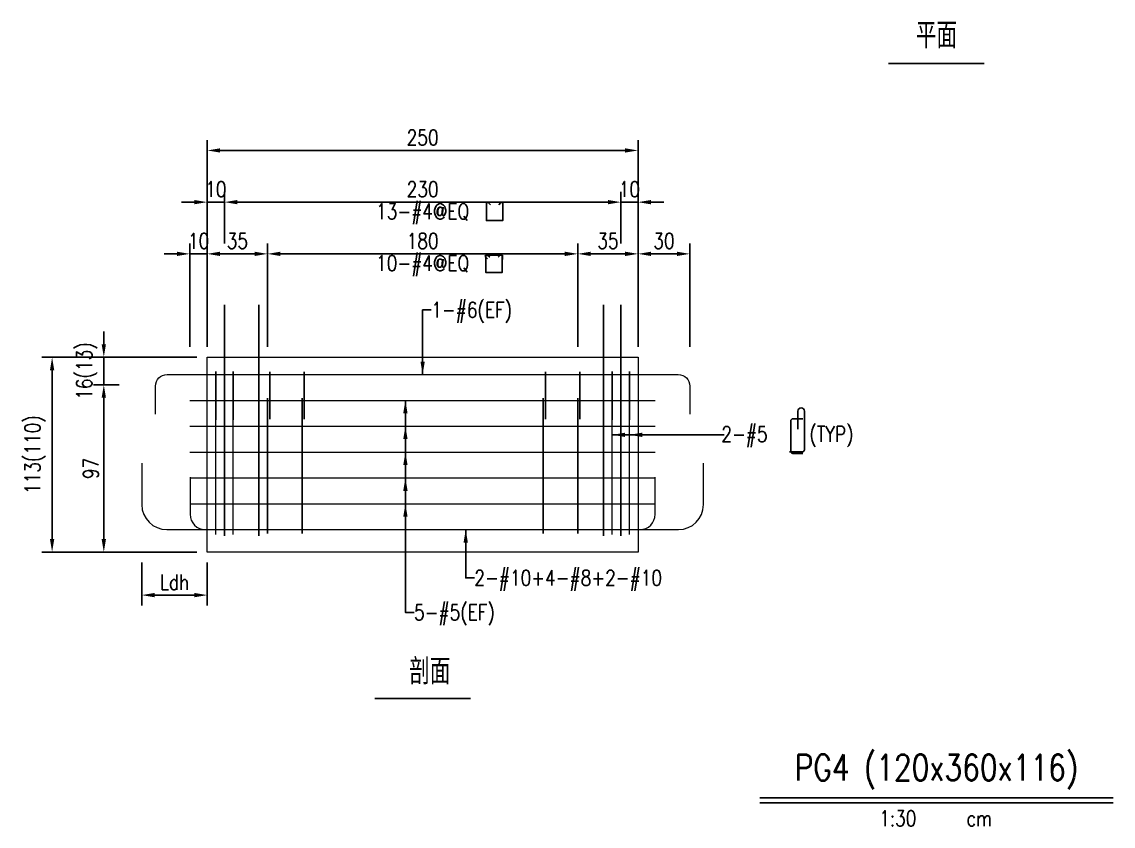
# Model space of a CAD drawing. Extents: x -4754 to 8167, y -19960 to 3942.
# Drawn here: x 1754 to 2387, y 1833 to 2300 of the extents above; entities that cross this region are included whole.
import ezdxf
from ezdxf.enums import TextEntityAlignment as Align

# ---------------------------------------------------------------- set-up
doc = ezdxf.new("R2010")
doc.units = 0
doc.header["$LTSCALE"] = 3
doc.layers.get('0').update_dxf_attribs({"linetype": 'CONTINUOUS'})
doc.layers.add('HB_0', color=7, linetype='CONTINUOUS', transparency=0.5)
for name, color, linetype in [('HB_DIM', 1, 'CONTINUOUS'), ('HB_TXT_CTEXT', 2, 'CONTINUOUS'), ('鋼筋', 3, 'CONTINUOUS')]:
    doc.layers.add(name, color=color, linetype=linetype)
doc.styles.get("Standard").update_dxf_attribs({"font": 'ROMANS.shx', "width": 0.8, "bigfont": 'chineset.shx'})
doc.dimstyles.new('30', dxfattribs={"dimscale": 3, "dimtxt": 3, "dimasz": 2.5, "dimexe": 2, "dimexo": 2, "dimgap": 1, "dimtad": 1, "dimdsep": 46, "dimtxsty": 'Standard', "dimcen": 0, "dimclrd": 256, "dimclre": 256, "dimclrt": 2, "dimadec": 0, "dimazin": 0, "dimtfac": 1, "dimtix": 1, "dimtmove": 2, "dimatfit": 3, "dimfxl": 1, "dimtolj": 1, "dimtzin": 0, "dimarcsym": 0})

# ---------------------------------------------------------------- blocks, each defined once
blk = doc.blocks.new('beam_Topview')
at = {"layer": 'HB_TXT_CTEXT', "color": 4, "linetype": 'Continuous'}
blk.add_line((-27.76, 0), (27.76, 0), dxfattribs=at)
at = {"layer": 'HB_TXT_CTEXT', "color": 4, "linetype": 'Continuous', "width": 0.8}
blk.add_text('平面', height=15, rotation=360, dxfattribs=at).set_placement((0, 16.5), align=Align.MIDDLE)
blk = doc.blocks.new('beam_title')
at = {"layer": 'HB_TXT_CTEXT', "color": 3, "linetype": 'Continuous'}
blk.add_line((-102.52, 3), (102.52, 3), dxfattribs=at)
at = {"layer": 'HB_TXT_CTEXT', "color": 1, "linetype": 'Continuous'}
blk.add_line((-102.52, 0), (102.52, 0), dxfattribs=at)
at = {"color": 3, "linetype": 'Continuous', "width": 0.8}
blk.add_attdef('A', text='', height=15, dxfattribs=at).set_placement((0, 19.49), align=Align.MIDDLE)
at = {"color": 2, "linetype": 'Continuous', "width": 0.8}
for tag, p in [('1:30', (-22.44, -9)), ('CM', (24.84, -9))]:
    blk.add_attdef(tag, text='', height=9, dxfattribs=at).set_placement(p, align=Align.MIDDLE)
blk = doc.blocks.new('beam_SectionSide')
at = {"layer": 'HB_TXT_CTEXT', "color": 4, "linetype": 'Continuous'}
blk.add_line((-27.76, 0), (27.76, 0), dxfattribs=at)
at = {"layer": 'HB_TXT_CTEXT', "color": 4, "linetype": 'Continuous', "width": 0.8}
blk.add_text(' 剖面', height=15, rotation=360, dxfattribs=at).set_placement((0, 16.5), align=Align.MIDDLE)
blk = doc.blocks.new('rebar_arrowD')
at = {"color": 1, "linetype": 'Continuous'}
blk.add_solid([(-1.25, -7.5), (0, 0), (1.25, -7.5)], dxfattribs=at)
blk = doc.blocks.new('*D1217')
at = {"layer": 'HB_DIM', "linetype": 'Continuous', "lineweight": -2}
for p, q in [((1823.62, 1986.51), (1823.62, 1961.51)), ((1861.57, 1986.51), (1861.57, 1961.51)), ((1831.12, 1967.51), (1854.07, 1967.51))]:
    blk.add_line(p, q, dxfattribs=at)
at = {"layer": 'HB_DIM'}
for points in [[(1831.12, 1968.76), (1831.12, 1966.26), (1823.62, 1967.51)], [(1854.07, 1966.26), (1854.07, 1968.76), (1861.57, 1967.51)]]:
    blk.add_solid(points, dxfattribs=at)
at = {"layer": 'HB_DIM', "color": 2, "linetype": 'Continuous', "insert": (1842.6, 1975.01), "char_height": 9, "attachment_point": 5, "rotation": 0}
blk.add_mtext('\\A1;Ldh', dxfattribs=at)
blk = doc.blocks.new('rebar_arrowU')
at = {"color": 1, "linetype": 'Continuous'}
blk.add_solid([(-1.25, -7.5), (0, 0), (1.25, -7.5)], dxfattribs=at)
blk = doc.blocks.new('rebar_arrowL')
at = {"color": 1, "linetype": 'Continuous', "extrusion": (0, 0, -1)}
blk.add_solid([(-7.5, 1.25), (0, 0), (-7.5, -1.25)], dxfattribs=at)
blk = doc.blocks.new('rebar_2Tie_180_90')
at = {"layer": 'HB_TXT_CTEXT', "linetype": 'Continuous'}
for points in [[(46.52, -8.69), (46.52, 13.68, 1), (42.68, 13.68), (42.68, 3.28)], [(45.67, 9.28), (39.8, 9.28, 0.414214), (38.6, 8.08), (38.6, -9.57)], [(46.52, -8.69, -0.414214), (45.32, -9.89), (37.81, -9.89)], [(38.6, -9.57, 0.414214), (39.8, -10.77), (45.67, -10.77)]]:
    blk.add_lwpolyline(points, format="xyb", dxfattribs=at)
at = {"color": 2, "linetype": 'Continuous', "width": 0.8}
for tag, p in [('(TYP)', (49.39, 0.45)), ('2-D16', (-1.67, 0.43))]:
    blk.add_attdef(tag, text='', height=9, dxfattribs=at).set_placement(p, align=Align.MIDDLE_LEFT)
blk = doc.blocks.new('*D1218')
at = {"layer": 'HB_DIM', "linetype": 'Continuous', "lineweight": -2}
for p, q in [((1861.57, 2111.51), (1861.57, 2231.51)), ((2111.57, 2111.51), (2111.57, 2231.51)), ((1869.07, 2225.51), (2104.07, 2225.51))]:
    blk.add_line(p, q, dxfattribs=at)
at = {"layer": 'HB_DIM'}
for points in [[(1869.07, 2226.76), (1869.07, 2224.26), (1861.57, 2225.51)], [(2104.07, 2224.26), (2104.07, 2226.76), (2111.57, 2225.51)]]:
    blk.add_solid(points, dxfattribs=at)
at = {"layer": 'HB_DIM', "color": 2, "linetype": 'Continuous', "insert": (1986.57, 2233.01), "char_height": 9, "attachment_point": 5, "rotation": 0}
blk.add_mtext('\\A1;250', dxfattribs=at)
blk = doc.blocks.new('*D1219')
at = {"layer": 'HB_DIM', "linetype": 'Continuous', "lineweight": -2}
for p, q in [((1861.57, 2171.51), (1861.57, 2201.51)), ((1871.57, 2171.51), (1871.57, 2201.51)), ((1854.07, 2195.51), (1846.57, 2195.51)), ((1861.57, 2195.51), (1871.57, 2195.51)), ((1879.07, 2195.51), (1886.57, 2195.51))]:
    blk.add_line(p, q, dxfattribs=at)
at = {"layer": 'HB_DIM'}
for points in [[(1854.07, 2194.26), (1854.07, 2196.76), (1861.57, 2195.51)], [(1879.07, 2196.76), (1879.07, 2194.26), (1871.57, 2195.51)]]:
    blk.add_solid(points, dxfattribs=at)
at = {"layer": 'HB_DIM', "color": 2, "linetype": 'Continuous', "insert": (1866.57, 2203.01), "char_height": 9, "attachment_point": 5, "rotation": 0}
blk.add_mtext('\\A1;10', dxfattribs=at)
blk = doc.blocks.new('*D1220')
at = {"layer": 'HB_DIM', "linetype": 'Continuous', "lineweight": -2}
for p, q in [((1871.57, 2171.51), (1871.57, 2201.51)), ((2101.57, 2171.51), (2101.57, 2201.51)), ((1879.07, 2195.51), (2094.07, 2195.51))]:
    blk.add_line(p, q, dxfattribs=at)
at = {"layer": 'HB_DIM'}
for points in [[(1879.07, 2196.76), (1879.07, 2194.26), (1871.57, 2195.51)], [(2094.07, 2194.26), (2094.07, 2196.76), (2101.57, 2195.51)]]:
    blk.add_solid(points, dxfattribs=at)
at = {"layer": 'HB_DIM', "color": 2, "linetype": 'Continuous', "insert": (1986.57, 2203.01), "char_height": 9, "attachment_point": 5, "rotation": 0}
blk.add_mtext('\\A1;230', dxfattribs=at)
blk = doc.blocks.new('*D1221')
at = {"layer": 'HB_DIM', "linetype": 'Continuous', "lineweight": -2}
for p, q in [((2101.57, 2171.51), (2101.57, 2201.51)), ((2111.57, 2171.51), (2111.57, 2201.51)), ((2094.07, 2195.51), (2086.57, 2195.51)), ((2101.57, 2195.51), (2111.57, 2195.51)), ((2119.07, 2195.51), (2126.57, 2195.51))]:
    blk.add_line(p, q, dxfattribs=at)
at = {"layer": 'HB_DIM'}
for points in [[(2094.07, 2194.26), (2094.07, 2196.76), (2101.57, 2195.51)], [(2119.07, 2196.76), (2119.07, 2194.26), (2111.57, 2195.51)]]:
    blk.add_solid(points, dxfattribs=at)
at = {"layer": 'HB_DIM', "color": 2, "linetype": 'Continuous', "insert": (2106.57, 2203.01), "char_height": 9, "attachment_point": 5, "rotation": 0}
blk.add_mtext('\\A1;10', dxfattribs=at)
blk = doc.blocks.new('*D1222')
at = {"layer": 'HB_DIM', "linetype": 'Continuous', "lineweight": -2}
for p, q in [((1851.57, 2111.51), (1851.57, 2171.51)), ((1861.57, 2111.51), (1861.57, 2171.51)), ((1844.07, 2165.51), (1836.57, 2165.51)), ((1851.57, 2165.51), (1861.57, 2165.51)), ((1869.07, 2165.51), (1876.57, 2165.51))]:
    blk.add_line(p, q, dxfattribs=at)
at = {"layer": 'HB_DIM'}
for points in [[(1844.07, 2164.26), (1844.07, 2166.76), (1851.57, 2165.51)], [(1869.07, 2166.76), (1869.07, 2164.26), (1861.57, 2165.51)]]:
    blk.add_solid(points, dxfattribs=at)
at = {"layer": 'HB_DIM', "color": 2, "linetype": 'Continuous', "insert": (1856.57, 2173.01), "char_height": 9, "attachment_point": 5, "rotation": 0}
blk.add_mtext('\\A1;10', dxfattribs=at)
blk = doc.blocks.new('*D1223')
at = {"layer": 'HB_DIM', "linetype": 'Continuous', "lineweight": -2}
for p, q in [((1861.57, 2111.51), (1861.57, 2171.51)), ((1896.57, 2111.51), (1896.57, 2171.51)), ((1869.07, 2165.51), (1889.07, 2165.51))]:
    blk.add_line(p, q, dxfattribs=at)
at = {"layer": 'HB_DIM'}
for points in [[(1869.07, 2166.76), (1869.07, 2164.26), (1861.57, 2165.51)], [(1889.07, 2164.26), (1889.07, 2166.76), (1896.57, 2165.51)]]:
    blk.add_solid(points, dxfattribs=at)
at = {"layer": 'HB_DIM', "color": 2, "linetype": 'Continuous', "insert": (1879.07, 2173.01), "char_height": 9, "attachment_point": 5, "rotation": 0}
blk.add_mtext('\\A1;35', dxfattribs=at)
blk = doc.blocks.new('*D1224')
at = {"layer": 'HB_DIM', "linetype": 'Continuous', "lineweight": -2}
for p, q in [((1896.57, 2111.51), (1896.57, 2171.51)), ((2076.57, 2111.51), (2076.57, 2171.51)), ((1904.07, 2165.51), (2069.07, 2165.51))]:
    blk.add_line(p, q, dxfattribs=at)
at = {"layer": 'HB_DIM'}
for points in [[(1904.07, 2166.76), (1904.07, 2164.26), (1896.57, 2165.51)], [(2069.07, 2164.26), (2069.07, 2166.76), (2076.57, 2165.51)]]:
    blk.add_solid(points, dxfattribs=at)
at = {"layer": 'HB_DIM', "color": 2, "linetype": 'Continuous', "insert": (1986.57, 2173.01), "char_height": 9, "attachment_point": 5, "rotation": 0}
blk.add_mtext('\\A1;180', dxfattribs=at)
blk = doc.blocks.new('*D1225')
at = {"layer": 'HB_DIM', "linetype": 'Continuous', "lineweight": -2}
for p, q in [((2076.57, 2111.51), (2076.57, 2171.51)), ((2111.57, 2111.51), (2111.57, 2171.51)), ((2084.07, 2165.51), (2104.07, 2165.51))]:
    blk.add_line(p, q, dxfattribs=at)
at = {"layer": 'HB_DIM'}
for points in [[(2084.07, 2166.76), (2084.07, 2164.26), (2076.57, 2165.51)], [(2104.07, 2164.26), (2104.07, 2166.76), (2111.57, 2165.51)]]:
    blk.add_solid(points, dxfattribs=at)
at = {"layer": 'HB_DIM', "color": 2, "linetype": 'Continuous', "insert": (2094.07, 2173.01), "char_height": 9, "attachment_point": 5, "rotation": 0}
blk.add_mtext('\\A1;35', dxfattribs=at)
blk = doc.blocks.new('*D1226')
at = {"layer": 'HB_DIM', "linetype": 'Continuous', "lineweight": -2}
for p, q in [((2111.57, 2111.51), (2111.57, 2171.51)), ((2141.57, 2111.51), (2141.57, 2171.51)), ((2119.07, 2165.51), (2134.07, 2165.51))]:
    blk.add_line(p, q, dxfattribs=at)
at = {"layer": 'HB_DIM'}
for points in [[(2119.07, 2166.76), (2119.07, 2164.26), (2111.57, 2165.51)], [(2134.07, 2164.26), (2134.07, 2166.76), (2141.57, 2165.51)]]:
    blk.add_solid(points, dxfattribs=at)
at = {"layer": 'HB_DIM', "color": 2, "linetype": 'Continuous', "insert": (2126.57, 2173.01), "char_height": 9, "attachment_point": 5, "rotation": 0}
blk.add_mtext('\\A1;30', dxfattribs=at)
blk = doc.blocks.new('*D1227')
at = {"layer": 'HB_DIM', "linetype": 'Continuous', "lineweight": -2}
for p, q in [((1855.57, 2105.51), (1765.57, 2105.51)), ((1771.57, 2098.01), (1771.57, 2000.01)), ((1855.57, 1992.51), (1765.57, 1992.51))]:
    blk.add_line(p, q, dxfattribs=at)
at = {"layer": 'HB_DIM'}
for points in [[(1772.82, 2098.01), (1770.32, 2098.01), (1771.57, 2105.51)], [(1770.32, 2000.01), (1772.82, 2000.01), (1771.57, 1992.51)]]:
    blk.add_solid(points, dxfattribs=at)
at = {"layer": 'HB_DIM', "color": 2, "linetype": 'Continuous', "insert": (1761.72, 2049.01), "char_height": 9, "attachment_point": 5, "rotation": 90}
blk.add_mtext('\\A1;113(110)', dxfattribs=at)
blk = doc.blocks.new('*D1228')
at = {"layer": 'HB_DIM', "linetype": 'Continuous', "lineweight": -2}
for p, q in [((1801.57, 2113.01), (1801.57, 2120.51)), ((1855.57, 2105.51), (1795.57, 2105.51)), ((1801.57, 2105.51), (1801.57, 2089.51)), ((1810.57, 2089.51), (1795.57, 2089.51)), ((1801.57, 2082.01), (1801.57, 2074.51))]:
    blk.add_line(p, q, dxfattribs=at)
at = {"layer": 'HB_DIM'}
for points in [[(1800.32, 2113.01), (1802.82, 2113.01), (1801.57, 2105.51)], [(1802.82, 2082.01), (1800.32, 2082.01), (1801.57, 2089.51)]]:
    blk.add_solid(points, dxfattribs=at)
at = {"layer": 'HB_DIM', "color": 2, "linetype": 'Continuous', "insert": (1791.72, 2097.51), "char_height": 9, "attachment_point": 5, "rotation": 90}
blk.add_mtext('\\A1;16(13)', dxfattribs=at)
blk = doc.blocks.new('*D1229')
at = {"layer": 'HB_DIM', "linetype": 'Continuous', "lineweight": -2}
for p, q in [((1810.57, 2089.51), (1795.57, 2089.51)), ((1801.57, 2082.01), (1801.57, 2000.01)), ((1855.57, 1992.51), (1795.57, 1992.51))]:
    blk.add_line(p, q, dxfattribs=at)
at = {"layer": 'HB_DIM'}
for points in [[(1802.82, 2082.01), (1800.32, 2082.01), (1801.57, 2089.51)], [(1800.32, 2000.01), (1802.82, 2000.01), (1801.57, 1992.51)]]:
    blk.add_solid(points, dxfattribs=at)
at = {"layer": 'HB_DIM', "color": 2, "linetype": 'Continuous', "insert": (1794.07, 2041.01), "char_height": 9, "attachment_point": 5, "rotation": 90}
blk.add_mtext('\\A1;97', dxfattribs=at)
blk = doc.blocks.new('dim_rebar_HoopU')
at = {"linetype": 'Continuous'}
blk.add_lwpolyline([(44.17, 4.47), (45.41, 5.71, -0.668179), (46.47, 5.27), (46.47, -4.68), (37.02, -4.68), (37.02, 5.27, -0.668179), (38.09, 5.71), (39.33, 4.47)], format="xyb", dxfattribs=at)
at = {"linetype": 'Continuous', "width": 0.8}
blk.add_attdef('25-D13@EQ', text='', height=9, dxfattribs=at).set_placement((0, 0), align=Align.MIDDLE)
blk = doc.blocks.new('dim_rebar_HoopUwithTie')
at = {"linetype": 'Continuous'}
for points in [[(37.71, 3.13), (36.52, 4.32, -0.668179), (36.95, 5.34), (45.82, 5.34, -0.414214), (46.42, 4.74), (46.42, 2.79)], [(43.88, 4.04), (45.07, 5.23, -0.668179), (46.09, 4.81), (46.09, -4.89), (36.68, -4.89), (36.68, 4.81, -0.668179), (37.71, 5.23), (38.89, 4.04)]]:
    blk.add_lwpolyline(points, format="xyb", dxfattribs=at)
at = {"linetype": 'Continuous', "width": 0.8}
blk.add_attdef('22-D13@EQ', text='', height=9, dxfattribs=at).set_placement((0, 0), align=Align.MIDDLE)

msp = doc.modelspace()

# ---------------------------------------------------------------- linework, layer by layer
at = {"layer": 'HB_0', "lineweight": 5}
for p, q in [((1861.573, 2105.507), (1881.573, 2105.507)), ((1861.573, 2089.507, -8), (1861.573, 2105.507)), ((1861.573, 1992.507, -108), (1861.573, 2102.507, -108)), ((1881.573, 2105.507), (2091.573, 2105.507)), ((2091.573, 2105.507), (2111.573, 2105.507)), ((2111.573, 2105.507), (2111.573, 2089.507, -8)), ((2111.573, 2102.507, -108), (2111.573, 1992.507, -108)), ((1861.573, 1992.507, -13), (1861.573, 2089.507, -13)), ((2111.573, 2089.507, -13), (2111.573, 1992.507, -13)), ((1881.573, 1992.507, -108), (1861.573, 1992.507, -108)), ((1881.573, 1992.507, -18), (1861.573, 1992.507, -13)), ((2091.573, 1992.507, -108), (1881.573, 1992.507, -108)), ((2111.573, 1992.507, -108), (2091.573, 1992.507, -108)), ((2111.573, 1992.507, -13), (2091.573, 1992.507, -18))]:
    msp.add_line(p, q, dxfattribs=at)
at = {"layer": 'HB_TXT_CTEXT', "color": 1, "linetype": 'Continuous'}
for points in [[(1986.573, 2095.507), (1986.573, 2103.007), (1986.573, 2133.007), (1991.573, 2133.007)], [(1976.573, 2080.507), (1976.573, 2020.507), (1976.573, 1957.507), (1981.573, 1957.507)], [(2096.573, 2060.507), (2106.573, 2060.507), (2161.573, 2060.507)], [(2011.573, 2005.507), (2011.573, 1992.507), (2011.573, 1977.507), (2016.573, 1977.507)]]:
    msp.add_lwpolyline(points, dxfattribs=at)
at = {"layer": '鋼筋', "lineweight": 5}
for p, q in [((1871.573, 2129.654, -76.937), (1871.573, 2135.042, -82.325)), ((1871.573, 2135.042, -13.675), (1871.573, 2129.654, -19.063)), ((1891.573, 2129.654, -76.937), (1891.573, 2135.042, -82.325)), ((1891.573, 2135.042, -13.675), (1891.573, 2129.654, -19.063)), ((2091.573, 2129.654, -76.937), (2091.573, 2135.042, -82.325)), ((2091.573, 2135.042, -13.675), (2091.573, 2129.654, -19.063)), ((2101.573, 2129.654, -76.937), (2101.573, 2135.042, -82.325)), ((2101.573, 2135.042, -13.675), (2101.573, 2129.654, -19.063)), ((1871.573, 2132.797, -87.745), (1871.573, 2005.167, -87.745)), ((1871.573, 2005.167, -8.255), (1871.573, 2132.797, -8.255)), ((1891.573, 2132.797, -87.745), (1891.573, 2005.167, -87.745)), ((1891.573, 2005.167, -8.255), (1891.573, 2132.797, -8.255)), ((2091.573, 2132.797, -87.745), (2091.573, 2005.167, -87.745)), ((2091.573, 2005.167, -8.255), (2091.573, 2132.797, -8.255)), ((2101.573, 2132.797, -87.745), (2101.573, 2005.167, -87.745)), ((2101.573, 2005.167, -8.255), (2101.573, 2132.797, -8.255)), ((1838.258, 2095.507, -98), (2134.888, 2095.507, -98)), ((1866.573, 2006.68, -102.81), (1866.573, 2093.282, -102.81)), ((1866.573, 2093.282, -94.86), (1866.573, 2069.27, -94.86)), ((1876.573, 2006.68, -102.81), (1876.573, 2093.282, -102.81)), ((1876.573, 2093.282, -94.86), (1876.573, 2069.27, -94.86)), ((1897.843, 2069.51, -94.83), (1897.843, 2093.922, -94.83)), ((1897.843, 2093.922, -101.18), (1897.843, 2069.51, -101.18)), ((1917.843, 2069.51, -94.83), (1917.843, 2093.922, -94.83)), ((1917.843, 2093.922, -101.18), (1917.843, 2069.51, -101.18)), ((2057.843, 2069.51, -94.83), (2057.843, 2093.922, -94.83)), ((2057.843, 2093.922, -101.18), (2057.843, 2069.51, -101.18)), ((2077.843, 2069.51, -94.83), (2077.843, 2093.922, -94.83)), ((2077.843, 2093.922, -101.18), (2077.843, 2069.51, -101.18)), ((2096.573, 2006.68, -102.81), (2096.573, 2093.282, -102.81)), ((2096.573, 2093.282, -94.86), (2096.573, 2069.27, -94.86)), ((2106.573, 2006.68, -102.81), (2106.573, 2093.282, -102.81)), ((2106.573, 2093.282, -94.86), (2106.573, 2069.27, -94.86)), ((1831.573, 2072.587, -98), (1831.573, 2088.822, -98)), ((2141.573, 2088.822, -98), (2141.573, 2072.587, -98)), ((1851.573, 2080.507, -98), (2121.573, 2080.507, -98)), ((1896.573, 2075.619, -89.437), (1896.573, 2081.007, -94.825)), ((1896.573, 2081.007, -1.175), (1896.573, 2075.619, -6.563)), ((1896.573, 2078.762, -100.245), (1896.573, 2006.437, -100.245)), ((1896.573, 2006.437, 4.245), (1896.573, 2078.762, 4.245)), ((1916.573, 2075.619, -89.437), (1916.573, 2081.007, -94.825)), ((1916.573, 2081.007, -1.175), (1916.573, 2075.619, -6.563)), ((1916.573, 2078.762, -100.245), (1916.573, 2006.437, -100.245)), ((1916.573, 2006.437, 4.245), (1916.573, 2078.762, 4.245)), ((2056.573, 2075.619, -89.437), (2056.573, 2081.007, -94.825)), ((2056.573, 2081.007, -1.175), (2056.573, 2075.619, -6.563)), ((2056.573, 2078.762, -100.245), (2056.573, 2006.437, -100.245)), ((2056.573, 2006.437, 4.245), (2056.573, 2078.762, 4.245)), ((2076.573, 2075.619, -89.437), (2076.573, 2081.007, -94.825)), ((2076.573, 2081.007, -1.175), (2076.573, 2075.619, -6.563)), ((2076.573, 2078.762, -100.245), (2076.573, 2006.437, -100.245)), ((2076.573, 2006.437, 4.245), (2076.573, 2078.762, 4.245)), ((1851.573, 2065.507, -98), (2121.573, 2065.507, -98)), ((1851.573, 2050.507, -98), (2121.573, 2050.507, -98)), ((1823.622, 2044.147, -98), (1823.622, 2019.997, -98)), ((1823.622, 2044.147, -85.5), (1823.622, 2019.997, -85.5)), ((2149.525, 2019.997, -98), (2149.525, 2044.147, -98)), ((2149.525, 2019.997, -85.5), (2149.525, 2044.147, -85.5)), ((1851.573, 2035.507, -98), (2121.573, 2035.507, -98)), ((1851.636, 2035.987, -70.5), (1851.636, 2014.397, -70.5)), ((1851.636, 2035.987, -55.5), (1851.636, 2014.397, -55.5)), ((2121.51, 2014.397, -70.5), (2121.51, 2035.987, -70.5)), ((2121.51, 2014.397, -55.5), (2121.51, 2035.987, -55.5)), ((1851.573, 2020.507, -98), (2121.573, 2020.507, -98)), ((1838.112, 2005.507, -98), (2135.035, 2005.507, -98)), ((1838.112, 2005.507, -85.5), (2135.035, 2005.507, -85.5)), ((1860.526, 2005.507, -70.5), (2112.62, 2005.507, -70.5)), ((1860.526, 2005.507, -55.5), (2112.62, 2005.507, -55.5)), ((1866.573, 2002.705, -89.295), (1866.573, 2002.705, -98.835)), ((1871.573, 2001.992, -84.57), (1871.573, 2001.992, -11.43)), ((1876.573, 2002.705, -89.295), (1876.573, 2002.705, -98.835)), ((1891.573, 2001.992, -84.57), (1891.573, 2001.992, -11.43)), ((1896.573, 2003.262, -97.07), (1896.573, 2003.262, 1.07)), ((1916.573, 2003.262, -97.07), (1916.573, 2003.262, 1.07)), ((2056.573, 2003.262, -97.07), (2056.573, 2003.262, 1.07)), ((2076.573, 2003.262, -97.07), (2076.573, 2003.262, 1.07)), ((2091.573, 2001.992, -84.57), (2091.573, 2001.992, -11.43)), ((2096.573, 2002.705, -89.295), (2096.573, 2002.705, -98.835)), ((2101.573, 2001.992, -84.57), (2101.573, 2001.992, -11.43)), ((2106.573, 2002.705, -89.295), (2106.573, 2002.705, -98.835))]:
    msp.add_line(p, q, dxfattribs=at)
at = {"layer": '鋼筋', "lineweight": 5, "extrusion": (-1, 2.44929e-16, 0)}
for centre, start, end in [((-2132.797, -84.57, -1871.573), 135, 270), ((-2132.797, -11.43, -1871.573), 90, 225), ((-2132.797, -84.57, -1891.573), 135, 270), ((-2132.797, -11.43, -1891.573), 90, 225), ((-2132.797, -84.57, -2091.573), 135, 270), ((-2132.797, -11.43, -2091.573), 90, 225), ((-2132.797, -84.57, -2101.573), 135, 270), ((-2132.797, -11.43, -2101.573), 90, 225), ((-2093.922, -98.005, -1897.843), 90, 270), ((-2093.922, -98.005, -1917.843), 90, 270), ((-2093.922, -98.005, -2057.843), 90, 270), ((-2093.922, -98.005, -2077.843), 90, 270), ((-2078.762, -97.07, -1896.573), 135, 270), ((-2078.762, 1.07, -1896.573), 90, 225), ((-2078.762, -97.07, -1916.573), 135, 270), ((-2078.762, 1.07, -1916.573), 90, 225), ((-2078.762, -97.07, -2056.573), 135, 270), ((-2078.762, 1.07, -2056.573), 90, 225), ((-2078.762, -97.07, -2076.573), 135, 270), ((-2078.762, 1.07, -2076.573), 90, 225), ((-2005.167, -84.57, -1871.573), 270, 0), ((-2005.167, -11.43, -1871.573), 0, 90), ((-2005.167, -84.57, -1891.573), 270, 0), ((-2005.167, -11.43, -1891.573), 0, 90), ((-2006.437, -97.07, -1896.573), 270, 0), ((-2006.437, 1.07, -1896.573), 0, 90), ((-2006.437, -97.07, -1916.573), 270, 0), ((-2006.437, 1.07, -1916.573), 0, 90), ((-2006.437, -97.07, -2056.573), 270, 0), ((-2006.437, 1.07, -2056.573), 0, 90), ((-2006.437, -97.07, -2076.573), 270, 0), ((-2006.437, 1.07, -2076.573), 0, 90), ((-2005.167, -84.57, -2091.573), 270, 0), ((-2005.167, -11.43, -2091.573), 0, 90), ((-2005.167, -84.57, -2101.573), 270, 0), ((-2005.167, -11.43, -2101.573), 0, 90)]:
    msp.add_arc(centre, 3.175, start, end, dxfattribs=at)
at = {"layer": '鋼筋', "lineweight": 5, "extrusion": (1, -2.44929e-16, 1.22465e-16)}
for centre, start, end in [((2093.282, -98.835, 1866.573), 270, 90), ((2093.282, -98.835, 1876.573), 270, 90), ((2093.282, -98.835, 2096.573), 270, 90), ((2093.282, -98.835, 2106.573), 270, 90), ((2006.68, -98.835, 1866.573), 180, 270), ((2006.68, -98.835, 1876.573), 180, 270), ((2006.68, -98.835, 2096.573), 180, 270), ((2006.68, -98.835, 2106.573), 180, 270)]:
    msp.add_arc(centre, 3.975, start, end, dxfattribs=at)
at = {"layer": '鋼筋', "lineweight": 5, "extrusion": (0, 0, -1)}
for centre, start, end in [((-1838.258, 2088.822, 98), 0, 90), ((-2134.888, 2088.822, 98), 90, 180)]:
    msp.add_arc(centre, 6.685, start, end, dxfattribs=at)
at = {"layer": '鋼筋', "lineweight": 5}
for centre, radius, start, end in [((1838.112, 2019.997, -98), 14.49, 180, 270), ((1838.112, 2019.997, -85.5), 14.49, 180, 270), ((1860.526, 2014.397, -70.5), 8.89, 180, 270), ((1860.526, 2014.397, -55.5), 8.89, 180, 270), ((2112.62, 2014.397, -70.5), 8.89, 270, 0), ((2112.62, 2014.397, -55.5), 8.89, 270, 0), ((2135.035, 2019.997, -98), 14.49, 270, 0), ((2135.035, 2019.997, -85.5), 14.49, 270, 0)]:
    msp.add_arc(centre, radius, start, end, dxfattribs=at)

# ---------------------------------------------------------------- block references
at = {"layer": 'HB_TXT_CTEXT', "color": 0, "linetype": 'Continuous', "rotation": 360}
for name, p in [('beam_Topview', (2284.723, 2275.95)), ('beam_SectionSide', (1986.573, 1907.507))]:
    msp.add_blockref(name, p, dxfattribs=at)
at = {"layer": 'HB_TXT_CTEXT', "linetype": 'Continuous'}
for name, p, values in [('dim_rebar_HoopU', (1986.573, 2189.507, -108), {'25-D13@EQ': '13-#4@EQ'}), ('dim_rebar_HoopUwithTie', (1986.573, 2159.507, -108), {'22-D13@EQ': '10-#4@EQ'}), ('rebar_2Tie_180_90', (2161.573, 2060.507, -89.295), {'2-D16': '2-#5', '(TYP)': '(TYP)'})]:
    msp.add_blockref(name, p, dxfattribs=at).add_auto_attribs(values)
at = {"layer": 'HB_TXT_CTEXT', "linetype": 'Continuous', "rotation": 180}
msp.add_blockref('rebar_arrowD', (1986.573, 2095.507, -98), dxfattribs=at)
at = {"layer": 'HB_TXT_CTEXT', "linetype": 'Continuous'}
for name, p in [('rebar_arrowU', (1976.573, 2080.507, -98)), ('rebar_arrowU', (1976.573, 2065.507, -98)), ('rebar_arrowL', (2096.573, 2060.507, -89.295)), ('rebar_arrowL', (2106.573, 2060.507, -89.295)), ('rebar_arrowU', (1976.573, 2050.507, -98)), ('rebar_arrowU', (1976.573, 2035.507, -98)), ('rebar_arrowU', (1976.573, 2020.507, -98)), ('rebar_arrowU', (2011.573, 2005.507))]:
    msp.add_blockref(name, p, dxfattribs=at)
at = {"layer": 'HB_TXT_CTEXT', "color": 0, "linetype": 'Continuous', "rotation": 360}
msp.add_blockref('beam_title', (2284.723, 1846.95), dxfattribs=at).add_auto_attribs({'A': 'PG4 (120x360x116)', '1:30': '1:30', 'CM': 'cm'})

# ---------------------------------------------------------------- texts
at = {"layer": 'HB_TXT_CTEXT', "linetype": 'Continuous', "width": 0.8}
for s, p in [('1-#6(EF)', (1991.573, 2133.007, -98)), ('2-#10+4-#8+2-#10', (2016.573, 1977.507)), ('5-#5(EF)', (1981.573, 1957.507, -98))]:
    msp.add_text(s, height=9, dxfattribs=at).set_placement(p, align=Align.MIDDLE_LEFT)

# ---------------------------------------------------------------- dimensions: what is measured, and where the dimension line sits
at = {"layer": 'HB_DIM', "linetype": 'Continuous'}
for base, p1, p2, angle, override, picture, middle in [((2111.573, 2225.507), (1861.573, 2105.507, -108), (2111.573, 2105.507, -108), 0, {"dimpost": '<>'}, '*D1218', (1986.573, 2233.007)), ((1871.573, 2195.507), (1861.573, 2165.507, -108), (1871.573, 2165.507, -108), 0, {"dimpost": '<>'}, '*D1219', (1866.573, 2203.007)), ((2101.573, 2195.507), (1871.573, 2165.507, -108), (2101.573, 2165.507, -108), 0, {"dimpost": '<>'}, '*D1220', (1986.573, 2203.007)), ((2111.573, 2195.507), (2101.573, 2165.507, -108), (2111.573, 2165.507, -108), 0, {"dimpost": '<>'}, '*D1221', (2106.573, 2203.007)), ((1861.573, 2165.507), (1851.573, 2105.507, -108), (1861.573, 2105.507, -108), 0, {"dimpost": '<>'}, '*D1222', (1856.573, 2173.007)), ((1896.573, 2165.507), (1861.573, 2105.507, -108), (1896.573, 2105.507, -108), 0, {"dimpost": '<>'}, '*D1223', (1879.073, 2173.007)), ((2076.573, 2165.507), (1896.573, 2105.507, -108), (2076.573, 2105.507, -108), 0, {"dimpost": '<>'}, '*D1224', (1986.573, 2173.007)), ((2111.573, 2165.507), (2076.573, 2105.507, -108), (2111.573, 2105.507, -108), 0, {"dimpost": '<>'}, '*D1225', (2094.073, 2173.007)), ((2141.573, 2165.507), (2111.573, 2105.507, -108), (2141.573, 2105.507, -108), 0, {"dimpost": '<>'}, '*D1226', (2126.573, 2173.007)), ((1801.573, 1992.507), (1816.573, 2089.507, -108), (1861.573, 1992.507, -108), 90, {"dimtad": 4, "dimpost": '<>'}, '*D1229', (1794.073, 2041.007))]:
    dim = msp.add_linear_dim(base=base, p1=p1, p2=p2, angle=angle, dimstyle='30', override=override, dxfattribs=at)
    dim.commit()
    dim.dimension.update_dxf_attribs({"geometry": picture, "text_midpoint": middle})
for base, p1, p2, angle, text, override, picture, middle in [((1801.573, 2089.507), (1861.573, 2105.507, -108), (1816.573, 2089.507, -108), 90, '<>(13)', {"dimtad": 4, "dimpost": '<>'}, '*D1228', (1791.716, 2097.507)), ((1771.573, 1992.507), (1861.573, 2105.507, -108), (1861.573, 1992.507, -108), 90, '<>(110)', {"dimtad": 4, "dimpost": '<>'}, '*D1227', (1761.716, 2049.007)), ((1861.573, 1967.507), (1823.622, 1992.507, -98), (1861.573, 1992.507, -108), 0, 'Ldh', {"dimpost": '<>'}, '*D1217', (1842.598, 1975.007))]:
    dim = msp.add_linear_dim(base=base, p1=p1, p2=p2, angle=angle, text=text, dimstyle='30', override=override, dxfattribs=at)
    dim.commit()
    dim.dimension.update_dxf_attribs({"geometry": picture, "text_midpoint": middle})

doc.saveas('drawing.dxf')
